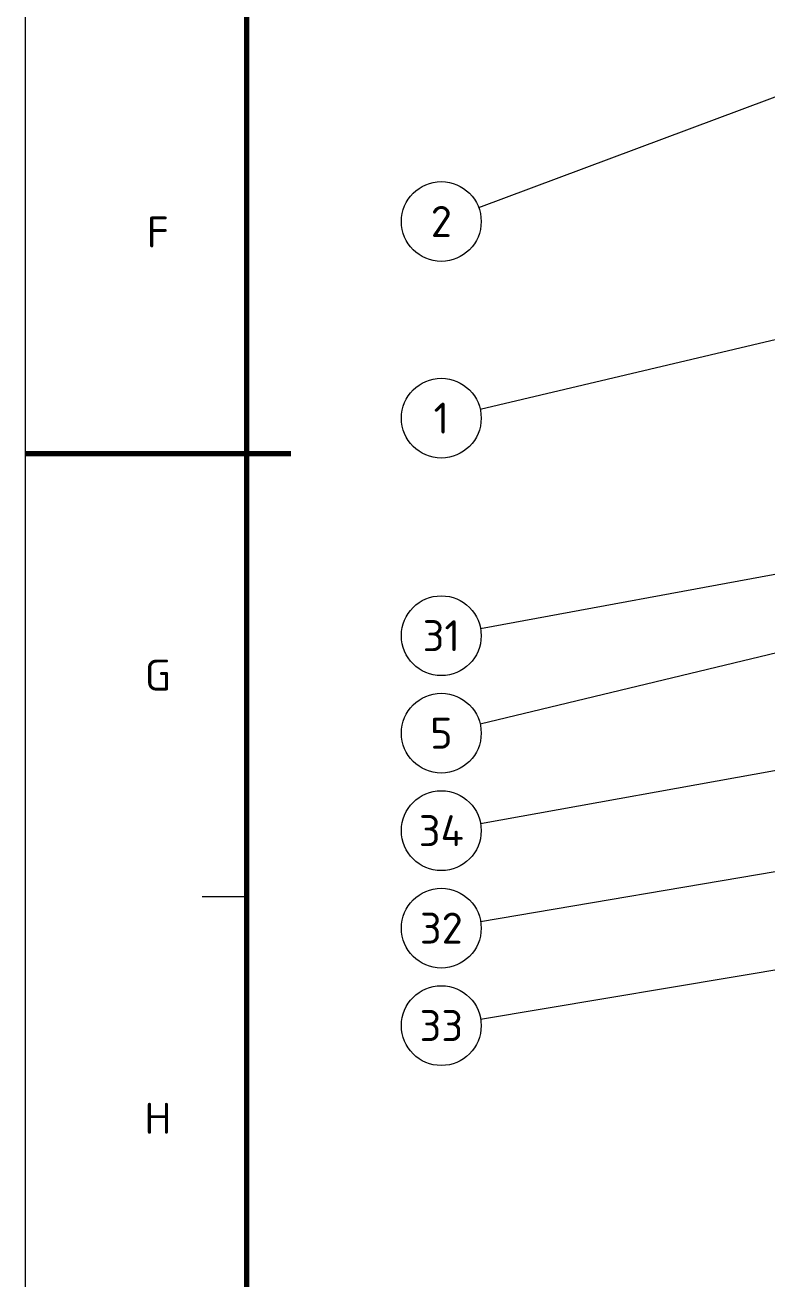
# Model space of a CAD drawing. Header units: millimetres. Extents: x 0 to 841, y 0 to 594.
# Drawn here: x 0 to 83.8, y 203.9 to 345.4 of the extents above; entities that cross this region are included whole.
import ezdxf
from ezdxf.enums import TextEntityAlignment as Align

# ---------------------------------------------------------------- set-up
doc = ezdxf.new("R2010")
doc.units = ezdxf.units.MM
for name, color, linetype, lineweight in [('06-TEXTO', 7, 'CONTINUOUS', 25), ('07-RECUADRO', 7, 'CONTINUOUS', 70), ('08-FINA', 5, 'CONTINUOUS', 18)]:
    doc.layers.add(name, color=color, linetype=linetype, lineweight=lineweight)
doc.styles.add('ISO3098', font='isocpeur.ttf')

msp = doc.modelspace()

# ---------------------------------------------------------------- linework, layer by layer
at = {"layer": '07-RECUADRO'}
msp.add_line((0, 297), (30, 297), dxfattribs=at)
msp.add_lwpolyline([(25, 10), (831, 10), (831, 584), (25, 584)], close=True, dxfattribs=at)
at = {"layer": '08-FINA'}
for p, q in [((51.22, 324.76), (294.38, 415.49)), ((51.38, 302.03), (291.56, 358.64)), ((51.43, 277.26), (285.52, 320.4)), ((51.37, 266.5), (214.22, 305.72)), ((51.43, 255.25), (274.35, 295.51)), ((51.44, 244.2), (285.49, 283.84)), ((51.44, 233.19), (308.49, 276.09)), ((25, 247), (20, 247))]:
    msp.add_line(p, q, dxfattribs=at)
msp.add_lwpolyline([(0, 0), (841, 0), (841, 594), (0, 594)], close=True, dxfattribs=at)
for centre in [(47, 323.19), (47, 301), (47, 276.45), (47, 265.45), (47, 254.45), (47, 243.45), (47, 232.45)]:
    msp.add_circle(centre, 4.5, dxfattribs=at)

# ---------------------------------------------------------------- texts
at = {"layer": '06-TEXTO', "style": 'ISO3098'}
for s, p in [('2', (47, 323.19)), ('F', (15, 322)), ('1', (47, 301)), ('31', (47, 276.45)), ('G', (15, 272)), ('5', (47, 265.45)), ('34', (47, 254.45)), ('32', (47, 243.45)), ('33', (47, 232.45)), ('H', (15, 222))]:
    msp.add_text(s, height=3.5, dxfattribs=at).set_placement(p, align=Align.MIDDLE_CENTER)

doc.saveas('drawing.dxf')
